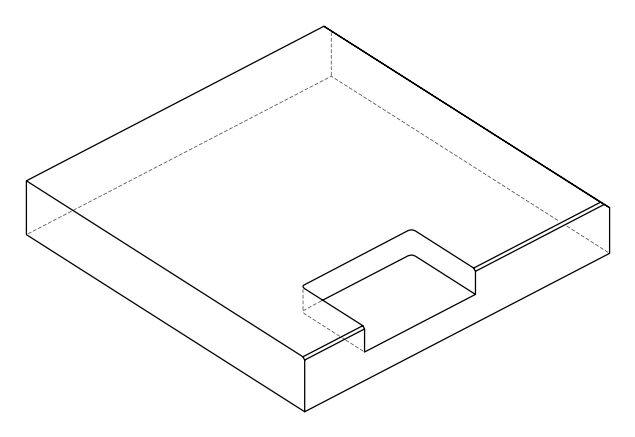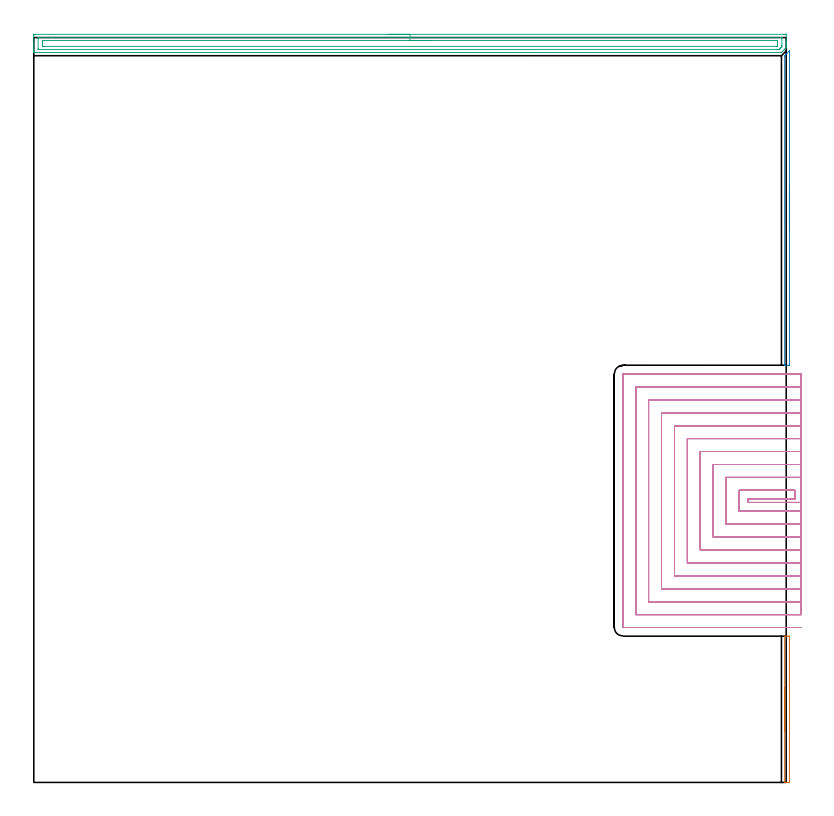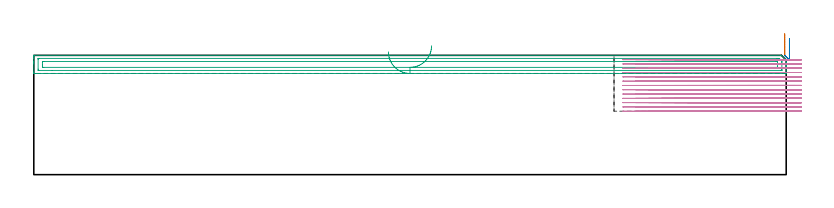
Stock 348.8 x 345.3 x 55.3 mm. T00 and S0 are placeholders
(PLAN: 4 operations, 1 tool changes, 88.8 min)
(1 AREA_MILL | FG_CHAMFER_SURFACE | UGT0205_001 | 0.69 min | 169 mm3)
(2 AREA_MILL_1 | FG_CHAMFER_SURFACE_1 | UGT0205_001 | 1.31 min | 362 mm3)
(3 AREA_MILL_2 | FG_CHAMFER_SURFACE_2 | UGT0205_001 | 8.6 min | 12302 mm3)
(4 MILL_SLOT | SLOT_PARTIAL_RECTANGULAR | NXT0201_009 | Follow Part, ap 2, ae 75% | 78.22 min | 259401 mm3)
(TOOL UGT0205_001 | Chamfer Mill 20 x 3 x 45 deg. | D20 FL50 Z2)
(TOOL NXT0201_009 | ENDMILL 8mm [2P460-0800-NA 1630] | D8 FL26 Z6)
(OP 1 AREA_MILL)
G17 G21 G94 G90
T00 M6
G54
G17 G0 G90 X348.1 Y23.9 S1061 M3
G43 Z65.3 H0
G94 G1 Y23.938 Z64.428 F250.
Y24.052 Z63.563
Y24.241 Z62.712
Y24.503 Z61.88
Y24.837 Z61.074
Y25.24 Z60.3
Y25.709 Z59.564
Y26.24 Z58.872
Y26.829 Z58.229
Y27.472 Z57.639
Y28.164 Z57.108
Y28.9 Z56.64
Y29.674 Z56.237
Y30.48 Z55.903
Y31.312 Z55.641
Y32.164 Z55.452
Y33.028 Z55.338
Y33.9 Z55.3
Y67.686
X348.103 Y67.79 Z55.289
X348.22 Y67.8 Z55.178
X348.778 Z54.621
X349.622 Z53.777
X350.066 Z53.33
X350.287 Y67.799 Z53.11
X350.291 Y67.796 Z53.105
X350.297 Y67.686 Z53.103
X350.3 Y67.566 Z53.1
Y0.438
X350.296 Y0.114 Z53.104
X350.291 Y0.004 Z53.106
X350.287 Y0.001 Z53.11
X348.22 Y0. Z55.178
X348.141 Z55.252
X348.103 Y0.01 Z55.289
X348.1 Y0.114 Z55.3
Y33.9
Y34.772 Z55.338
Y35.637 Z55.452
Y36.488 Z55.641
Y37.32 Z55.903
Y38.126 Z56.237
Y38.9 Z56.64
Y39.636 Z57.108
Y40.328 Z57.639
Y40.971 Z58.229
Y41.56 Z58.872
Y42.092 Z59.564
Y42.56 Z60.3
Y42.963 Z61.074
Y43.297 Z61.88
Y43.559 Z62.712
Y43.748 Z63.563
Y43.862 Z64.428
Y43.9 Z65.3
M5
M2
(OP 2 AREA_MILL_1)
G17 G21 G94 G90
T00 M6
G54
G17 G0 G90 X350.3 Y276.25 S1061 M3
G43 Z65.3 H0
Z63.1
G94 G1 Y276.212 Z62.228 F250.
Y276.098 Z61.363
Y275.909 Z60.512
Y275.647 Z59.68
Y275.313 Z58.874
Y274.91 Z58.1
Y274.442 Z57.364
Y273.91 Z56.672
Y273.321 Z56.029
Y272.678 Z55.44
Y271.986 Z54.908
Y271.25 Z54.44
Y270.476 Z54.037
Y269.67 Z53.703
Y268.838 Z53.441
Y267.986 Z53.252
Y267.122 Z53.138
Y266.25 Z53.1
Y193.878
X350.298 Y193.553 Z53.102
X350.294 Y193.436 Z53.104
X350.291 Y193.405 Z53.105
X350.066 Y193.403 Z53.33
X349.472 Y193.4 Z53.927
X348.26 Z55.139
X348.18 Z55.212
X348.14 Z55.251
X348.103 Y193.409 Z55.288
X348.1 Y193.553 Z55.3
Y336.717
X348.103 Y336.895 Z55.289
X348.156 Y336.954 Z55.24
X348.302 Y337.102 Z55.098
X348.334 Y337.134 Z55.066
X350.146 Y338.947 Z53.252
X350.174 Y338.975 Z53.224
X350.228 Y339.031 Z53.167
X350.291 Y339.082 Z53.101
X350.294 Y339.065 Z53.099
X350.298 Y339.044 Z53.097
X350.299 Y339.007 Z53.099
X350.3 Y338.947
Y266.25 Z53.1
Y265.378 Z53.138
Y264.514 Z53.252
Y263.662 Z53.441
Y262.83 Z53.703
Y262.024 Z54.037
Y261.25 Z54.44
Y260.514 Z54.908
Y259.822 Z55.44
Y259.179 Z56.029
Y258.59 Z56.672
Y258.058 Z57.364
Y257.59 Z58.1
Y257.187 Z58.874
Y256.853 Z59.68
Y256.591 Z60.512
Y256.402 Z61.363
Y256.288 Z62.228
Y256.25 Z63.1
G0 Z65.3
M5
M2
(OP 3 AREA_MILL_2)
G17 G21 G94 G90
T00 M6
G54
G17 G0 G90 X164.4 Y346.8 S1061 M3
G43 Z65.3 H0
Z56.9
G94 G1 X164.438 Z56.028 F250.
X164.552 Z55.164
X164.741 Z54.312
X165.003 Z53.48
X165.337 Z52.674
X165.74 Z51.9
X166.208 Z51.164
X166.74 Z50.472
X167.329 Z49.829
X167.972 Z49.24
X168.664 Z48.708
X169.4 Z48.24
X170.174 Z47.837
X170.98 Z47.503
X171.812 Z47.241
X172.664 Z47.052
X173.528 Z46.938
X174.4 Z46.9
X347.556
X348.18 Y346.799 Z46.901
X348.797 Y346.795 Z46.902
X348.799 Y346.794 Z46.903
X348.8 Y343.494 Z50.2
Y342.946 Z50.751
Y342.6 Z51.096
Y342.052 Z51.644
Y341.706 Z51.988
Y340.885 Z52.814
Y340.812 Z52.886
X348.799 Y340.606 Z53.092
X348.797 Y340.598 Z53.101
X348.789 Y340.589 Z53.11
X348.776 Y340.576 Z53.124
X348.567 Y340.365 Z53.331
X348.18 Y339.98 Z53.719
X346.722 Y338.523 Z55.177
X346.595 Y338.404 Z55.29
X346.393 Y338.4 Z55.3
X0.173
X0.01 Y338.402 Z55.288
X0.007 Y338.466 Z55.226
X0. Y338.884 Z54.816
Y339.226 Z54.473
Y339.918 Z53.777
Y341.158 Z52.539
Y341.706 Z51.988
Y342.326 Z51.369
Y346.175 Z47.522
X0.002 Y346.794 Z46.904
X0.004 Y346.795 Z46.902
X0.62 Y346.8 Z46.9
X174.4
Y345.386 Z48.314
X346.393 Y345.385 Z48.315
X346.498 Y345.384 Z48.316
X346.705 Y345.379 Z48.321
X346.791 Y345.369 Z48.331
X346.794 Y345.339 Z48.361
X346.796 Y345.281 Z48.419
X346.8 Y344.875 Z48.825
X346.799 Y341.706 Z51.994
X346.797 Y341.303 Z52.397
X346.79 Y341.058 Z52.642
X346.559 Y340.812 Z52.888
X346.477 Y340.728 Z52.972
X346.393 Y340.643 Z53.057
X346.03 Y340.282 Z53.418
X345.662 Y339.918 Z53.782
X345.579 Y339.84 Z53.86
X345.548 Y339.821 Z53.879
X344.606 Y339.814 Z53.886
X2.407 Y339.815 Z53.885
X2.302 Y339.816 Z53.884
X2.095 Y339.821 Z53.879
X2.009 Y339.831 Z53.869
X2.006 Y339.861 Z53.839
X2.004 Y339.918 Z53.782
X2. Y340.325 Z53.375
X2.001 Y344.793 Z48.907
X2.008 Y345.281 Z48.419
X2.01 Y345.376 Z48.324
X2.198 Y345.382 Z48.318
X2.303 Y345.385 Z48.315
X8.546 Y345.386 Z48.314
X174.4
Y343.972 Z49.728
X344.129 Y343.971 Z49.729
X344.606 Y343.969 Z49.731
X344.764 Y343.966 Z49.734
X344.784 Y343.965 Z49.735
X344.79 Y343.919 Z49.781
X344.796 Y343.817 Z49.883
X344.799 Y343.687 Z50.013
X344.8 Y342.407 Z51.293
X344.795 Y341.706 Z51.994
X344.794 Y341.519 Z52.181
X344.606 Y341.31 Z52.39
X344.546 Y341.254 Z52.446
X344.523 Y341.235 Z52.465
X344.501 Y341.234 Z52.466
X344.398 Y341.231 Z52.469
X344.19 Y341.229 Z52.471
X4.671
X4.194 Y341.231 Z52.469
X4.036 Y341.234 Z52.466
X4.016 Y341.235 Z52.465
X4.01 Y341.281 Z52.419
X4.004 Y341.383 Z52.317
X4.001 Y341.512 Z52.188
X4. Y342.794 Z50.906
X4.001 Y343.494 Z50.206
X4.002 Y343.685 Z50.015
X4.01 Y343.881 Z49.819
X4.024 Y343.965 Z49.735
X4.075 Y343.967 Z49.733
X4.194 Y343.969 Z49.731
X4.61 Y343.971 Z49.729
X174.4 Y343.972 Z49.728
X175.272 Z49.767
X176.136 Z49.88
X176.988 Z50.069
X177.82 Z50.332
X178.626 Z50.665
X179.4 Z51.068
X180.136 Z51.537
X180.828 Z52.068
X181.471 Z52.657
X182.06 Z53.301
X182.592 Z53.993
X183.06 Z54.728
X183.463 Z55.502
X183.797 Z56.308
X184.059 Z57.14
X184.248 Z57.992
X184.362 Z58.857
X184.4 Z59.728
G0 Z65.3
M5
M2
(OP 4 MILL_SLOT)
G17 G21 G94 G90
T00 M6
G54
G17 G0 G90 X355.8 Y129.8 S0 M3
G43 Z65.3 H1
Z53.308
G94 G1 X352.8 F250.
X331. F500.
Y131.4
X352.8
Y135.4
X327.
Y125.8
X352.8
X355.8 F250.
Y141.4
X352.8
X321. F500.
Y119.8
X352.8
X355.8 F250.
Y147.4
X352.8
X315. F500.
Y113.8
X352.8
X355.8 F250.
Y153.4
X352.8
X309. F500.
Y107.8
X352.8
X355.8 F250.
Y159.4
X352.8
X303. F500.
Y101.8
X352.8
X355.8 F250.
Y165.4
X352.8
X297. F500.
Y95.8
X352.8
X355.8 F250.
Y171.4
X352.8
X291. F500.
Y89.8
X352.8
X355.8 F250.
Y177.4
X352.8
X285. F500.
Y83.8
X352.8
X355.8 F250.
Y183.4
X352.8
X279. F500.
Y77.8
X352.8
X355.8 F250.
Y189.4
X352.8
X273.4 F500.
G3 X273. Y189. R0.4
G1 Y72.2
G3 X273.4 Y71.8 R0.4
G1 X352.8
X355.8 F250.
G0 Y129.8 Z51.315
G1 X352.8
X331. F500.
Y131.4
X352.8
Y135.4
X327.
Y125.8
X352.8
X355.8 F250.
Y141.4
X352.8
X321. F500.
Y119.8
X352.8
X355.8 F250.
Y147.4
X352.8
X315. F500.
Y113.8
X352.8
X355.8 F250.
Y153.4
X352.8
X309. F500.
Y107.8
X352.8
X355.8 F250.
Y159.4
X352.8
X303. F500.
Y101.8
X352.8
X355.8 F250.
Y165.4
X352.8
X297. F500.
Y95.8
X352.8
X355.8 F250.
Y171.4
X352.8
X291. F500.
Y89.8
X352.8
X355.8 F250.
Y177.4
X352.8
X285. F500.
Y83.8
X352.8
X355.8 F250.
Y183.4
X352.8
X279. F500.
Y77.8
X352.8
X355.8 F250.
Y189.4
X352.8
X273.4 F500.
G3 X273. Y189. R0.4
G1 Y72.2
G3 X273.4 Y71.8 R0.4
G1 X352.8
X355.8 F250.
G0 Y129.8 Z49.323
G1 X352.8
X331. F500.
Y131.4
X352.8
Y135.4
X327.
Y125.8
X352.8
X355.8 F250.
Y141.4
X352.8
X321. F500.
Y119.8
X352.8
X355.8 F250.
Y147.4
X352.8
X315. F500.
Y113.8
X352.8
X355.8 F250.
Y153.4
X352.8
X309. F500.
Y107.8
X352.8
X355.8 F250.
Y159.4
X352.8
X303. F500.
Y101.8
X352.8
X355.8 F250.
Y165.4
X352.8
X297. F500.
Y95.8
X352.8
X355.8 F250.
Y171.4
X352.8
X291. F500.
Y89.8
X352.8
X355.8 F250.
Y177.4
X352.8
X285. F500.
Y83.8
X352.8
X355.8 F250.
Y183.4
X352.8
X279. F500.
Y77.8
X352.8
X355.8 F250.
Y189.4
X352.8
X273.4 F500.
G3 X273. Y189. R0.4
G1 Y72.2
G3 X273.4 Y71.8 R0.4
G1 X352.8
X355.8 F250.
G0 Y129.8 Z47.331
G1 X352.8
X331. F500.
Y131.4
X352.8
Y135.4
X327.
Y125.8
X352.8
X355.8 F250.
Y141.4
X352.8
X321. F500.
Y119.8
X352.8
X355.8 F250.
Y147.4
X352.8
X315. F500.
Y113.8
X352.8
X355.8 F250.
Y153.4
X352.8
X309. F500.
Y107.8
X352.8
X355.8 F250.
Y159.4
X352.8
X303. F500.
Y101.8
X352.8
X355.8 F250.
Y165.4
X352.8
X297. F500.
Y95.8
X352.8
X355.8 F250.
Y171.4
X352.8
X291. F500.
Y89.8
X352.8
X355.8 F250.
Y177.4
X352.8
X285. F500.
Y83.8
X352.8
X355.8 F250.
Y183.4
X352.8
X279. F500.
Y77.8
X352.8
X355.8 F250.
Y189.4
X352.8
X273.4 F500.
G3 X273. Y189. R0.4
G1 Y72.2
G3 X273.4 Y71.8 R0.4
G1 X352.8
X355.8 F250.
G0 Y129.8 Z45.338
G1 X352.8
X331. F500.
Y131.4
X352.8
Y135.4
X327.
Y125.8
X352.8
X355.8 F250.
Y141.4
X352.8
X321. F500.
Y119.8
X352.8
X355.8 F250.
Y147.4
X352.8
X315. F500.
Y113.8
X352.8
X355.8 F250.
Y153.4
X352.8
X309. F500.
Y107.8
X352.8
X355.8 F250.
Y159.4
X352.8
X303. F500.
Y101.8
X352.8
X355.8 F250.
Y165.4
X352.8
X297. F500.
Y95.8
X352.8
X355.8 F250.
Y171.4
X352.8
X291. F500.
Y89.8
X352.8
X355.8 F250.
Y177.4
X352.8
X285. F500.
Y83.8
X352.8
X355.8 F250.
Y183.4
X352.8
X279. F500.
Y77.8
X352.8
X355.8 F250.
Y189.4
X352.8
X273.4 F500.
G3 X273. Y189. R0.4
G1 Y72.2
G3 X273.4 Y71.8 R0.4
G1 X352.8
X355.8 F250.
G0 Y129.8 Z43.346
G1 X352.8
X331. F500.
Y131.4
X352.8
Y135.4
X327.
Y125.8
X352.8
X355.8 F250.
Y141.4
X352.8
X321. F500.
Y119.8
X352.8
X355.8 F250.
Y147.4
X352.8
X315. F500.
Y113.8
X352.8
X355.8 F250.
Y153.4
X352.8
X309. F500.
Y107.8
X352.8
X355.8 F250.
Y159.4
X352.8
X303. F500.
Y101.8
X352.8
X355.8 F250.
Y165.4
X352.8
X297. F500.
Y95.8
X352.8
X355.8 F250.
Y171.4
X352.8
X291. F500.
Y89.8
X352.8
X355.8 F250.
Y177.4
X352.8
X285. F500.
Y83.8
X352.8
X355.8 F250.
Y183.4
X352.8
X279. F500.
Y77.8
X352.8
X355.8 F250.
Y189.4
X352.8
X273.4 F500.
G3 X273. Y189. R0.4
G1 Y72.2
G3 X273.4 Y71.8 R0.4
G1 X352.8
X355.8 F250.
G0 Y129.8 Z41.354
G1 X352.8
X331. F500.
Y131.4
X352.8
Y135.4
X327.
Y125.8
X352.8
X355.8 F250.
Y141.4
X352.8
X321. F500.
Y119.8
X352.8
X355.8 F250.
Y147.4
X352.8
X315. F500.
Y113.8
X352.8
X355.8 F250.
Y153.4
X352.8
X309. F500.
Y107.8
X352.8
X355.8 F250.
Y159.4
X352.8
X303. F500.
Y101.8
X352.8
X355.8 F250.
Y165.4
X352.8
X297. F500.
Y95.8
X352.8
X355.8 F250.
Y171.4
X352.8
X291. F500.
Y89.8
X352.8
X355.8 F250.
Y177.4
X352.8
X285. F500.
Y83.8
X352.8
X355.8 F250.
Y183.4
X352.8
X279. F500.
Y77.8
X352.8
X355.8 F250.
Y189.4
X352.8
X273.4 F500.
G3 X273. Y189. R0.4
G1 Y72.2
G3 X273.4 Y71.8 R0.4
G1 X352.8
X355.8 F250.
G0 Y129.8 Z39.362
G1 X352.8
X331. F500.
Y131.4
X352.8
Y135.4
X327.
Y125.8
X352.8
X355.8 F250.
Y141.4
X352.8
X321. F500.
Y119.8
X352.8
X355.8 F250.
Y147.4
X352.8
X315. F500.
Y113.8
X352.8
X355.8 F250.
Y153.4
X352.8
X309. F500.
Y107.8
X352.8
X355.8 F250.
Y159.4
X352.8
X303. F500.
Y101.8
X352.8
X355.8 F250.
Y165.4
X352.8
X297. F500.
Y95.8
X352.8
X355.8 F250.
Y171.4
X352.8
X291. F500.
Y89.8
X352.8
X355.8 F250.
Y177.4
X352.8
X285. F500.
Y83.8
X352.8
X355.8 F250.
Y183.4
X352.8
X279. F500.
Y77.8
X352.8
X355.8 F250.
Y189.4
X352.8
X273.4 F500.
G3 X273. Y189. R0.4
G1 Y72.2
G3 X273.4 Y71.8 R0.4
G1 X352.8
X355.8 F250.
G0 Y129.8 Z37.369
G1 X352.8
X331. F500.
Y131.4
X352.8
Y135.4
X327.
Y125.8
X352.8
X355.8 F250.
Y141.4
X352.8
X321. F500.
Y119.8
X352.8
X355.8 F250.
Y147.4
X352.8
X315. F500.
Y113.8
X352.8
X355.8 F250.
Y153.4
X352.8
X309. F500.
Y107.8
X352.8
X355.8 F250.
Y159.4
X352.8
X303. F500.
Y101.8
X352.8
X355.8 F250.
Y165.4
X352.8
X297. F500.
Y95.8
X352.8
X355.8 F250.
Y171.4
X352.8
X291. F500.
Y89.8
X352.8
X355.8 F250.
Y177.4
X352.8
X285. F500.
Y83.8
X352.8
X355.8 F250.
Y183.4
X352.8
X279. F500.
Y77.8
X352.8
X355.8 F250.
Y189.4
X352.8
X273.4 F500.
G3 X273. Y189. R0.4
G1 Y72.2
G3 X273.4 Y71.8 R0.4
G1 X352.8
X355.8 F250.
G0 Y129.8 Z35.377
G1 X352.8
X331. F500.
Y131.4
X352.8
Y135.4
X327.
Y125.8
X352.8
X355.8 F250.
Y141.4
X352.8
X321. F500.
Y119.8
X352.8
X355.8 F250.
Y147.4
X352.8
X315. F500.
Y113.8
X352.8
X355.8 F250.
Y153.4
X352.8
X309. F500.
Y107.8
X352.8
X355.8 F250.
Y159.4
X352.8
X303. F500.
Y101.8
X352.8
X355.8 F250.
Y165.4
X352.8
X297. F500.
Y95.8
X352.8
X355.8 F250.
Y171.4
X352.8
X291. F500.
Y89.8
X352.8
X355.8 F250.
Y177.4
X352.8
X285. F500.
Y83.8
X352.8
X355.8 F250.
Y183.4
X352.8
X279. F500.
Y77.8
X352.8
X355.8 F250.
Y189.4
X352.8
X273.4 F500.
G3 X273. Y189. R0.4
G1 Y72.2
G3 X273.4 Y71.8 R0.4
G1 X352.8
X355.8 F250.
G0 Y129.8 Z33.385
G1 X352.8
X331. F500.
Y131.4
X352.8
Y135.4
X327.
Y125.8
X352.8
X355.8 F250.
Y141.4
X352.8
X321. F500.
Y119.8
X352.8
X355.8 F250.
Y147.4
X352.8
X315. F500.
Y113.8
X352.8
X355.8 F250.
Y153.4
X352.8
X309. F500.
Y107.8
X352.8
X355.8 F250.
Y159.4
X352.8
X303. F500.
Y101.8
X352.8
X355.8 F250.
Y165.4
X352.8
X297. F500.
Y95.8
X352.8
X355.8 F250.
Y171.4
X352.8
X291. F500.
Y89.8
X352.8
X355.8 F250.
Y177.4
X352.8
X285. F500.
Y83.8
X352.8
X355.8 F250.
Y183.4
X352.8
X279. F500.
Y77.8
X352.8
X355.8 F250.
Y189.4
X352.8
X273.4 F500.
G3 X273. Y189. R0.4
G1 Y72.2
G3 X273.4 Y71.8 R0.4
G1 X352.8
X355.8 F250.
G0 Y129.8 Z31.392
G1 X352.8
X331. F500.
Y131.4
X352.8
Y135.4
X327.
Y125.8
X352.8
X355.8 F250.
Y141.4
X352.8
X321. F500.
Y119.8
X352.8
X355.8 F250.
Y147.4
X352.8
X315. F500.
Y113.8
X352.8
X355.8 F250.
Y153.4
X352.8
X309. F500.
Y107.8
X352.8
X355.8 F250.
Y159.4
X352.8
X303. F500.
Y101.8
X352.8
X355.8 F250.
Y165.4
X352.8
X297. F500.
Y95.8
X352.8
X355.8 F250.
Y171.4
X352.8
X291. F500.
Y89.8
X352.8
X355.8 F250.
Y177.4
X352.8
X285. F500.
Y83.8
X352.8
X355.8 F250.
Y183.4
X352.8
X279. F500.
Y77.8
X352.8
X355.8 F250.
Y189.4
X352.8
X273.4 F500.
G3 X273. Y189. R0.4
G1 Y72.2
G3 X273.4 Y71.8 R0.4
G1 X352.8
X355.8 F250.
G0 Y129.8 Z29.4
G1 X352.8
X331. F500.
Y131.4
X352.8
Y135.4
X327.
Y125.8
X352.8
X355.8 F250.
Y141.4
X352.8
X321. F500.
Y119.8
X352.8
X355.8 F250.
Y147.4
X352.8
X315. F500.
Y113.8
X352.8
X355.8 F250.
Y153.4
X352.8
X309. F500.
Y107.8
X352.8
X355.8 F250.
Y159.4
X352.8
X303. F500.
Y101.8
X352.8
X355.8 F250.
Y165.4
X352.8
X297. F500.
Y95.8
X352.8
X355.8 F250.
Y171.4
X352.8
X291. F500.
Y89.8
X352.8
X355.8 F250.
Y177.4
X352.8
X285. F500.
Y83.8
X352.8
X355.8 F250.
Y183.4
X352.8
X279. F500.
Y77.8
X352.8
X355.8 F250.
Y189.4
X352.8
X273.4 F500.
G3 X273. Y189. R0.4
G1 Y72.2
G3 X273.4 Y71.8 R0.4
G1 X352.8
X355.8 F250.
G0 Z65.3
M5
M2
